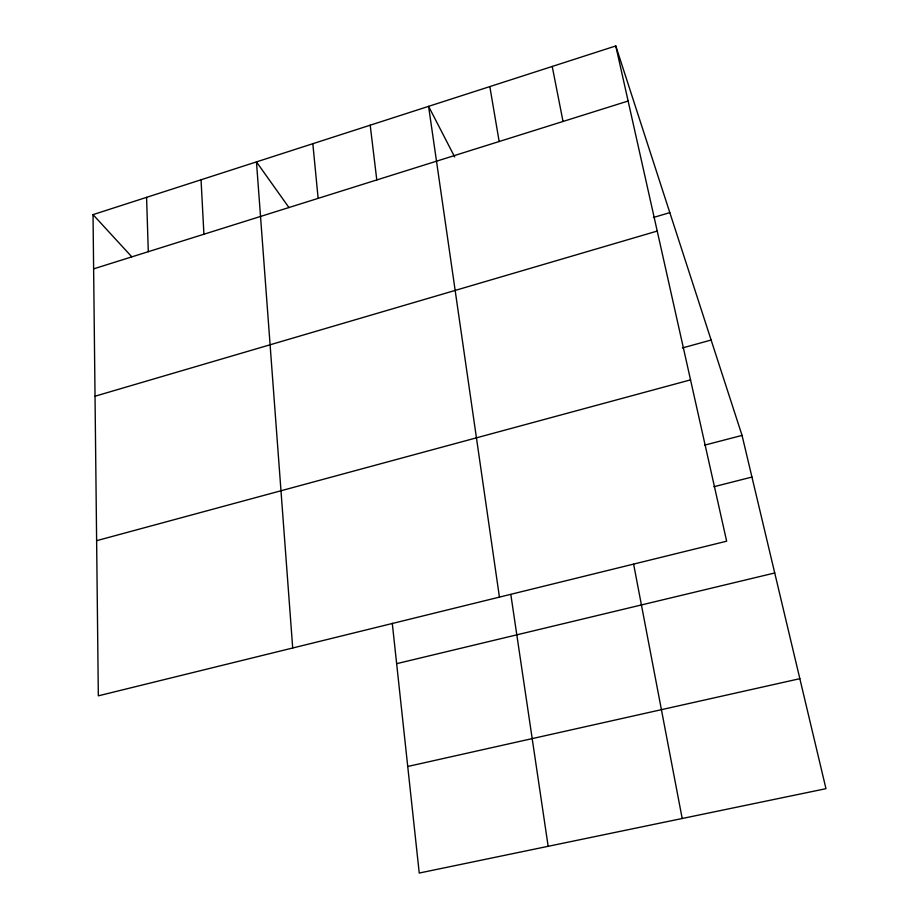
<?xml version="1.0" encoding="UTF-8"?>
<svg xmlns="http://www.w3.org/2000/svg" width="919" height="919" viewBox="0 0 919 919"><rect width="100%" height="100%" fill="white"/><g stroke="black" fill="none" stroke-linecap="round" stroke-linejoin="round"><path stroke-width="1.38" d="M615.787 45.95L726.653 541.199L98.333 695.832L93.026 214.632L615.787 45.95L742.047 435.399L825.974 788.674L419.236 873.05L392.287 623.289M93.623 268.865L628.114 101.021M653.398 217.493L669.825 212.622M95.025 396.215L657.223 231.06M682.369 347.968L711.134 340.041M96.621 540.682L690.537 379.869M704.816 445.106L742.047 435.399M713.937 486.725L751.949 477.053M396.64 663.667L774.728 572.974M407.737 766.48L799.84 678.681M93.026 214.632L131.739 256.757M288.98 207.579L256.458 161.893L292.702 647.998M454.698 156.977L428.587 106.351L499.431 597.12M552.227 66.455L563.025 121.457M633.65 564.277L682.197 818.496M489.827 86.593L499.166 141.515M510.826 594.501L548.161 846.307M370.196 125.191L376.79 179.94M312.828 143.709L318.135 198.366M201.043 179.779L203.915 234.23M146.58 197.355L148.292 251.703"/></g></svg>
